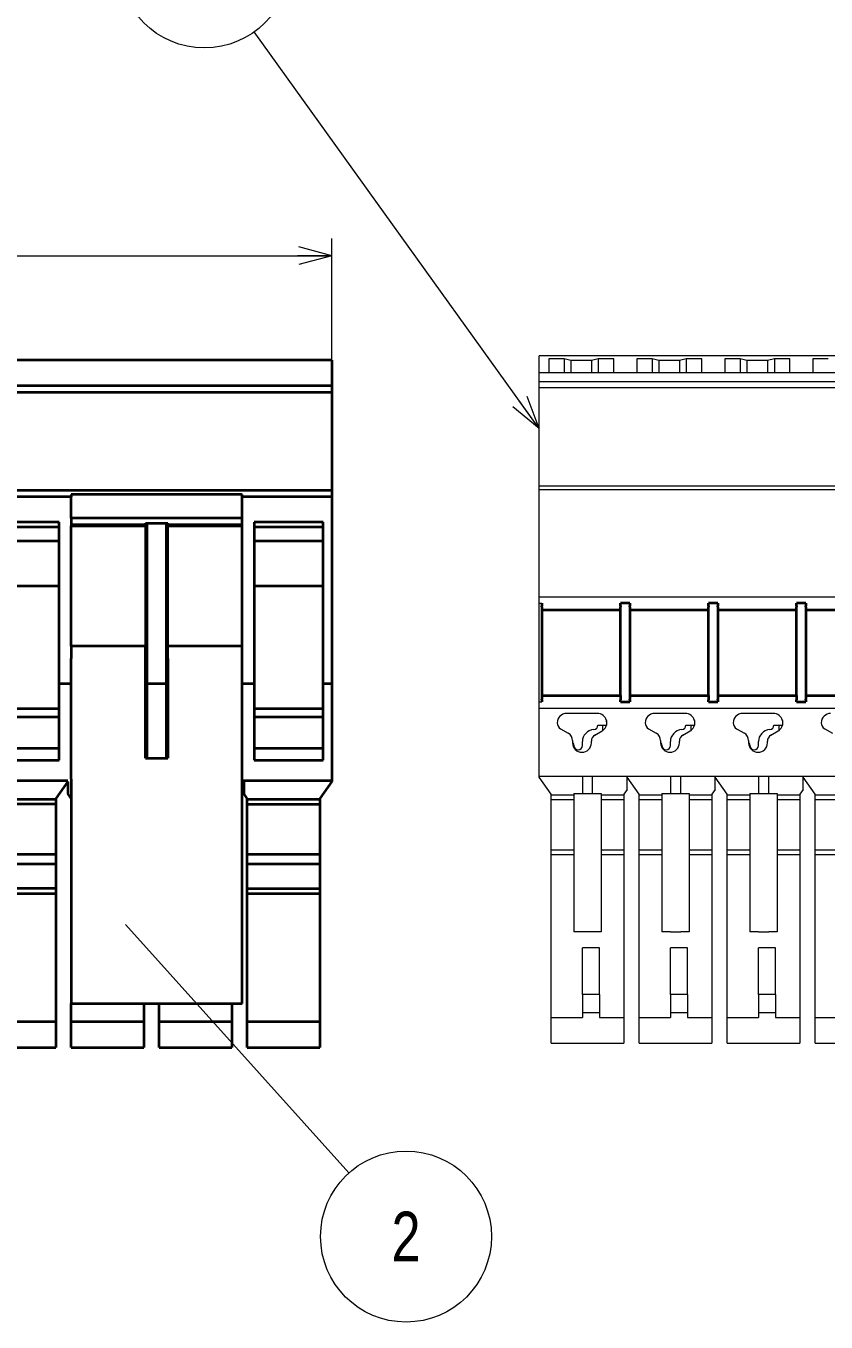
# Model space of a CAD drawing. Header units: millimetres. Extents: x 7 to 413, y 10 to 287.
# Drawn here: x 261 to 307.8, y 99.7 to 175.5 of the extents above; entities that cross this region are included whole.
import ezdxf
from ezdxf.enums import TextEntityAlignment as Align

# ---------------------------------------------------------------- set-up
doc = ezdxf.new("R2010")
doc.units = ezdxf.units.MM
doc.layers.add('1', color=7, linetype='Continuous')
doc.layers.add('GR01_バルーン', color=7, linetype='Continuous')
doc.styles.add('HG丸ｺﾞｼｯｸM-PRO', font='')
doc.styles.get('HG丸ｺﾞｼｯｸM-PRO').set_extended_font_data('HG丸ｺﾞｼｯｸM-PRO')

# ---------------------------------------------------------------- blocks, each defined once
blk = doc.blocks.new('FXTIP_ARROW_S')
at = {"color": 0, "linetype": 'Continuous', "lineweight": -2}
for q in [(-1, 0), (-0.966, 0.259), (-0.966, -0.259)]:
    blk.add_line((0, 0), q, dxfattribs=at)
blk = doc.blocks.new('BLKF034')
at = {"layer": '1', "color": 7, "linetype": 'Continuous', "lineweight": 35}
for p, q in [((278.905, 155.925), (210.959, 155.925)), ((278.905, 155.925), (278.905, 154.431)), ((278.905, 154.431), (210.959, 154.431)), ((210.959, 154.063), (278.905, 154.063)), ((278.905, 154.431), (278.905, 154.063)), ((278.905, 154.063), (278.905, 148.326)), ((210.959, 148.326), (278.905, 148.326)), ((226.309, 147.96), (263.655, 147.96)), ((273.655, 148.08), (263.655, 148.08)), ((263.655, 148.08), (263.655, 147.934)), ((263.655, 146.693), (263.655, 147.934)), ((273.655, 147.934), (273.655, 148.08)), ((273.655, 147.96), (278.905, 147.96)), ((273.655, 146.693), (273.655, 147.934)), ((278.905, 148.326), (278.905, 147.96)), ((278.905, 147.96), (278.905, 137.034)), ((262.955, 146.461), (258.905, 146.461)), ((262.955, 137.034), (262.955, 146.461)), ((273.655, 146.693), (263.655, 146.693)), ((263.655, 146.693), (263.655, 146.321)), ((263.655, 146.321), (268.005, 146.321)), ((263.655, 146.321), (263.655, 146.251)), ((268.005, 146.396), (269.305, 146.396)), ((268.005, 146.321), (268.005, 146.396)), ((268.005, 146.251), (268.005, 146.321)), ((268.105, 137.034), (268.105, 146.396)), ((269.205, 146.396), (269.205, 137.034)), ((269.305, 146.321), (269.305, 146.396)), ((269.305, 146.321), (273.655, 146.321)), ((269.305, 146.251), (269.305, 146.321)), ((273.655, 146.321), (273.655, 146.693)), ((273.655, 146.251), (273.655, 146.321)), ((278.405, 146.461), (274.355, 146.461)), ((274.355, 146.461), (274.355, 137.034)), ((278.405, 137.034), (278.405, 146.461)), ((258.905, 146.179), (262.955, 146.179)), ((263.655, 146.251), (268.005, 146.251)), ((263.655, 139.206), (263.655, 146.251)), ((268.005, 146.251), (268.005, 139.206)), ((268.005, 146.179), (268.105, 146.179)), ((269.205, 146.179), (269.305, 146.179)), ((269.305, 146.251), (273.655, 146.251)), ((269.305, 139.206), (269.305, 146.251)), ((273.655, 139.206), (273.655, 146.251)), ((274.355, 146.179), (278.405, 146.179)), ((258.905, 145.359), (262.955, 145.359)), ((268.005, 145.359), (268.105, 145.359)), ((269.205, 145.359), (269.305, 145.359)), ((274.355, 145.359), (278.405, 145.359)), ((258.905, 142.739), (262.955, 142.739)), ((268.005, 142.739), (268.105, 142.739)), ((269.205, 142.739), (269.305, 142.739)), ((274.355, 142.739), (278.405, 142.739)), ((268.005, 139.206), (263.655, 139.206)), ((263.655, 139.206), (263.655, 138.487)), ((268.005, 138.487), (268.005, 139.206)), ((273.655, 139.206), (269.305, 139.206)), ((269.305, 138.487), (269.305, 139.206)), ((273.655, 138.487), (273.655, 139.206)), ((263.655, 131.427), (263.655, 138.487)), ((268.005, 132.655), (268.005, 138.487)), ((269.305, 138.487), (269.305, 132.655)), ((273.655, 131.427), (273.655, 138.487)), ((262.955, 137.034), (263.655, 137.034)), ((262.955, 135.604), (262.955, 137.034)), ((268.105, 137.034), (269.205, 137.034)), ((268.105, 135.604), (268.105, 137.034)), ((269.205, 137.034), (269.205, 135.604)), ((273.655, 137.034), (274.355, 137.034)), ((274.355, 137.034), (274.355, 135.604)), ((278.405, 137.034), (278.905, 137.034)), ((278.405, 135.604), (278.405, 137.034)), ((278.905, 137.034), (278.905, 135.604)), ((262.955, 135.535), (258.905, 135.535)), ((262.955, 135.05), (258.905, 135.05)), ((262.955, 135.46), (262.955, 135.604)), ((262.955, 132.55), (262.955, 135.46)), ((268.105, 135.535), (268.005, 135.535)), ((268.105, 135.05), (268.005, 135.05)), ((268.105, 135.46), (268.105, 135.604)), ((268.105, 132.655), (268.105, 135.46)), ((269.205, 135.604), (269.205, 135.46)), ((269.305, 135.535), (269.205, 135.535)), ((269.205, 135.46), (269.205, 132.655)), ((269.305, 135.05), (269.205, 135.05)), ((274.355, 135.604), (274.355, 135.46)), ((278.405, 135.535), (274.355, 135.535)), ((274.355, 135.46), (274.355, 132.55)), ((278.405, 135.05), (274.355, 135.05)), ((278.405, 135.46), (278.405, 135.604)), ((278.405, 132.55), (278.405, 135.46)), ((278.905, 135.604), (278.905, 135.46)), ((278.905, 135.46), (278.905, 131.35)), ((258.905, 133.25), (262.955, 133.25)), ((268.005, 133.25), (268.105, 133.25)), ((268.005, 132.655), (269.305, 132.655)), ((269.205, 133.25), (269.305, 133.25)), ((274.355, 133.25), (278.405, 133.25)), ((258.905, 132.55), (262.955, 132.55)), ((274.355, 132.55), (278.405, 132.55)), ((226.309, 131.35), (263.455, 131.35)), ((263.455, 131.3), (262.755, 130.3)), ((263.455, 131.3), (263.455, 130.586)), ((263.655, 131.427), (263.655, 118.702)), ((273.655, 118.702), (273.655, 131.427)), ((273.655, 131.35), (278.905, 131.35)), ((273.755, 131.3), (273.655, 131.157)), ((273.755, 131.3), (273.755, 130.586)), ((278.905, 131.3), (278.205, 130.3)), ((278.905, 131.35), (278.905, 131.3)), ((263.655, 130.3), (263.455, 130.586)), ((273.955, 130.3), (273.755, 130.586)), ((262.755, 130.25), (258.505, 130.25)), ((262.755, 129.967), (258.505, 129.967)), ((262.755, 130.3), (262.755, 130.25)), ((262.755, 130.25), (262.755, 129.967)), ((262.755, 129.967), (262.755, 127.034)), ((273.955, 130.25), (273.955, 130.3)), ((278.205, 130.25), (273.955, 130.25)), ((273.955, 129.967), (273.955, 130.25)), ((273.955, 129.967), (278.205, 129.967)), ((273.955, 127.034), (273.955, 129.967)), ((278.205, 130.3), (278.205, 130.25)), ((278.205, 130.25), (278.205, 129.967)), ((278.205, 129.967), (278.205, 127.034)), ((262.755, 127.034), (258.505, 127.034)), ((262.755, 127.034), (262.755, 126.467)), ((278.205, 127.034), (273.955, 127.034)), ((273.955, 126.467), (273.955, 127.034)), ((278.205, 127.034), (278.205, 126.467)), ((262.755, 126.467), (258.505, 126.467)), ((262.755, 126.467), (262.755, 125.034)), ((278.205, 126.467), (273.955, 126.467)), ((273.955, 125.034), (273.955, 126.467)), ((278.205, 126.467), (278.205, 125.034)), ((262.755, 125.034), (258.505, 125.034)), ((258.505, 124.75), (262.755, 124.75)), ((262.755, 125.034), (262.755, 124.75)), ((262.755, 124.75), (262.755, 117.25)), ((273.955, 125.034), (278.205, 125.034)), ((273.955, 124.75), (273.955, 125.034)), ((273.955, 124.75), (278.205, 124.75)), ((273.955, 117.25), (273.955, 124.75)), ((278.205, 125.034), (278.205, 124.75)), ((278.205, 124.75), (278.205, 117.25)), ((263.655, 118.702), (263.655, 118.32)), ((263.655, 118.32), (273.655, 118.32)), ((263.655, 117.25), (263.655, 118.32)), ((267.905, 118.32), (267.905, 117.25)), ((268.805, 117.25), (268.805, 118.32)), ((273.055, 118.32), (273.055, 117.25)), ((273.655, 118.32), (273.655, 118.702)), ((262.755, 117.25), (258.505, 117.25)), ((262.755, 117.25), (262.755, 115.75)), ((267.905, 117.25), (263.655, 117.25)), ((263.655, 115.75), (263.655, 117.25)), ((267.905, 117.25), (267.905, 115.75)), ((273.055, 117.25), (268.805, 117.25)), ((268.805, 115.75), (268.805, 117.25)), ((273.055, 117.25), (273.055, 115.75)), ((278.205, 117.25), (273.955, 117.25)), ((273.955, 115.75), (273.955, 117.25)), ((278.205, 117.25), (278.205, 115.75)), ((258.505, 115.75), (262.755, 115.75)), ((263.655, 115.75), (267.905, 115.75)), ((268.805, 115.75), (273.055, 115.75)), ((273.955, 115.75), (278.205, 115.75))]:
    blk.add_line(p, q, dxfattribs=at)
blk = doc.blocks.new('FXTIP_ARROW_E')
at = {"color": 0, "linetype": 'Continuous', "lineweight": -2}
for q in [(-1, 0), (-0.966, 0.259), (-0.966, -0.259)]:
    blk.add_line((0, 0), q, dxfattribs=at)
blk = doc.blocks.new('BLKF058')
at = {"layer": '1', "color": 7, "linetype": 'Continuous', "lineweight": 13}
for p, q in [((293.064, 130.599), (293.064, 122.499)), ((293.064, 130.599), (293.564, 130.599)), ((293.564, 130.599), (294.164, 130.599)), ((294.164, 130.599), (294.664, 130.599)), ((294.664, 130.599), (294.664, 122.499)), ((293.564, 122.499), (293.064, 122.499)), ((294.164, 122.499), (293.564, 122.499)), ((294.664, 122.499), (294.164, 122.499))]:
    blk.add_line(p, q, dxfattribs=at)
blk = doc.blocks.new('BLKF060')
at = {"layer": '1', "color": 7, "linetype": 'Continuous', "lineweight": 13}
for p, q in [((303.364, 130.599), (303.364, 122.499)), ((303.364, 130.599), (303.864, 130.599)), ((303.864, 130.599), (304.464, 130.599)), ((304.464, 130.599), (304.964, 130.599)), ((304.964, 130.599), (304.964, 122.499)), ((303.864, 122.499), (303.364, 122.499)), ((303.864, 122.499), (304.464, 122.499)), ((304.964, 122.499), (304.464, 122.499))]:
    blk.add_line(p, q, dxfattribs=at)
blk = doc.blocks.new('BLKF064')
at = {"layer": '1', "color": 7, "linetype": 'Continuous', "lineweight": 13}
for p, q in [((298.214, 130.599), (298.214, 122.499)), ((298.214, 130.599), (298.714, 130.599)), ((298.714, 130.599), (299.314, 130.599)), ((299.314, 130.599), (299.814, 130.599)), ((299.814, 130.599), (299.814, 122.499)), ((298.714, 122.499), (298.214, 122.499)), ((298.714, 122.499), (299.314, 122.499)), ((299.814, 122.499), (299.314, 122.499))]:
    blk.add_line(p, q, dxfattribs=at)
blk = doc.blocks.new('BLKF065')
at = {"layer": '1', "color": 7, "linetype": 'Continuous', "lineweight": 13}
for p, q in [((291.039, 155.199), (291.039, 156.174)), ((357.989, 156.174), (291.039, 156.174)), ((292.494, 156.012), (291.594, 156.012)), ((291.594, 156.012), (291.594, 155.199)), ((292.494, 156.012), (292.494, 155.199)), ((292.894, 155.904), (292.494, 156.012)), ((292.894, 155.904), (292.894, 155.199)), ((294.094, 155.904), (292.894, 155.904)), ((294.494, 156.012), (294.094, 155.904)), ((294.094, 155.904), (294.094, 155.199)), ((294.494, 156.012), (294.494, 155.199)), ((295.394, 156.012), (294.494, 156.012)), ((295.394, 155.199), (295.394, 156.012)), ((296.744, 156.012), (296.744, 155.199)), ((297.644, 156.012), (296.744, 156.012)), ((298.044, 155.904), (297.644, 156.012)), ((297.644, 156.012), (297.644, 155.199)), ((299.244, 155.904), (298.044, 155.904)), ((298.044, 155.904), (298.044, 155.199)), ((299.644, 156.012), (299.244, 155.904)), ((299.244, 155.904), (299.244, 155.199)), ((300.544, 156.012), (299.644, 156.012)), ((299.644, 156.012), (299.644, 155.199)), ((300.544, 155.199), (300.544, 156.012)), ((301.894, 156.012), (301.894, 155.199)), ((302.794, 156.012), (301.894, 156.012)), ((303.194, 155.904), (302.794, 156.012)), ((302.794, 156.012), (302.794, 155.199)), ((304.394, 155.904), (303.194, 155.904)), ((303.194, 155.904), (303.194, 155.199)), ((304.794, 156.012), (304.394, 155.904)), ((304.394, 155.904), (304.394, 155.199)), ((305.694, 156.012), (304.794, 156.012)), ((304.794, 156.012), (304.794, 155.199)), ((305.694, 155.199), (305.694, 156.012)), ((307.044, 156.012), (307.044, 155.199)), ((307.944, 156.012), (307.044, 156.012)), ((291.039, 155.199), (291.594, 155.199)), ((291.039, 154.691), (291.039, 155.199)), ((291.039, 154.489), (291.039, 154.691)), ((291.039, 154.691), (357.989, 154.691)), ((291.594, 155.199), (295.394, 155.199)), ((295.394, 155.199), (296.744, 155.199)), ((296.744, 155.199), (300.544, 155.199)), ((300.544, 155.199), (301.894, 155.199)), ((301.894, 155.199), (305.694, 155.199)), ((305.694, 155.199), (307.044, 155.199)), ((307.044, 155.199), (310.844, 155.199)), ((291.039, 154.323), (291.039, 154.489)), ((291.039, 154.323), (357.989, 154.323)), ((291.039, 148.586), (291.039, 154.323)), ((291.039, 148.368), (291.039, 148.586)), ((291.039, 148.586), (357.989, 148.586)), ((291.039, 148.117), (291.039, 148.368)), ((291.039, 148.368), (357.989, 148.368)), ((291.039, 148.099), (291.039, 148.117)), ((291.039, 142.09), (291.039, 148.099)), ((291.039, 142.09), (357.989, 142.09)), ((291.039, 141.999), (291.039, 142.09)), ((291.039, 141.727), (291.039, 141.999)), ((291.039, 141.727), (291.194, 141.727)), ((291.039, 135.946), (291.039, 141.727)), ((295.794, 141.727), (296.344, 141.727)), ((300.944, 141.727), (301.494, 141.727)), ((306.094, 141.727), (306.644, 141.727)), ((291.039, 135.674), (291.039, 135.946)), ((291.039, 135.946), (291.194, 135.946)), ((291.039, 135.583), (291.039, 135.674)), ((295.794, 135.946), (296.344, 135.946)), ((300.944, 135.946), (301.494, 135.946)), ((306.094, 135.946), (306.644, 135.946)), ((291.039, 131.599), (291.039, 135.583)), ((291.039, 135.583), (357.989, 135.583)), ((294.439, 135.274), (292.639, 135.274)), ((299.589, 135.274), (297.789, 135.274)), ((304.739, 135.274), (302.939, 135.274)), ((292.289, 134.378), (292.739, 134.118)), ((294.289, 134.002), (294.714, 134.248)), ((294.463, 134.589), (294.769, 134.589)), ((294.769, 134.589), (294.969, 134.589)), ((294.969, 134.871), (294.969, 134.589)), ((294.969, 134.589), (294.972, 134.589)), ((297.439, 134.378), (297.889, 134.118)), ((299.439, 134.002), (299.864, 134.248)), ((299.613, 134.589), (299.919, 134.589)), ((299.919, 134.589), (300.119, 134.589)), ((300.119, 134.871), (300.119, 134.589)), ((300.119, 134.589), (300.122, 134.589)), ((302.589, 134.378), (303.039, 134.118)), ((304.589, 134.002), (305.014, 134.248)), ((304.763, 134.589), (305.069, 134.589)), ((305.069, 134.589), (305.269, 134.589)), ((305.269, 134.871), (305.269, 134.589)), ((305.269, 134.589), (305.272, 134.589)), ((307.739, 134.378), (308.189, 134.118)), ((292.989, 133.685), (292.989, 133.584)), ((292.989, 133.584), (292.989, 133.551)), ((293.064, 133.428), (293.064, 133.404)), ((293.564, 133.404), (293.564, 133.628)), ((294.089, 133.551), (294.089, 133.656)), ((298.139, 133.685), (298.139, 133.584)), ((298.139, 133.584), (298.139, 133.551)), ((298.214, 133.428), (298.214, 133.404)), ((298.714, 133.404), (298.714, 133.628)), ((299.239, 133.551), (299.239, 133.656)), ((303.289, 133.685), (303.289, 133.584)), ((303.289, 133.584), (303.289, 133.551)), ((303.364, 133.428), (303.364, 133.404)), ((303.864, 133.404), (303.864, 133.628)), ((304.389, 133.551), (304.389, 133.656)), ((291.039, 131.549), (291.039, 131.599)), ((291.039, 131.599), (293.564, 131.599)), ((291.739, 130.549), (291.039, 131.549)), ((293.564, 131.599), (294.164, 131.599)), ((293.564, 131.599), (293.564, 130.599)), ((294.164, 131.599), (298.714, 131.599)), ((294.164, 130.599), (294.164, 131.599)), ((296.189, 130.835), (296.189, 131.549)), ((296.889, 130.549), (296.189, 131.549)), ((298.714, 131.599), (299.314, 131.599)), ((298.714, 131.599), (298.714, 130.599)), ((299.314, 130.599), (299.314, 131.599)), ((299.314, 131.599), (303.864, 131.599)), ((301.339, 130.835), (301.339, 131.549)), ((302.039, 130.549), (301.339, 131.549)), ((303.864, 131.599), (304.464, 131.599)), ((303.864, 131.599), (303.864, 130.599)), ((304.464, 130.599), (304.464, 131.599)), ((304.464, 131.599), (309.014, 131.599)), ((306.489, 130.835), (306.489, 131.549)), ((307.189, 130.549), (306.489, 131.549)), ((291.739, 130.499), (291.739, 130.549)), ((291.739, 130.215), (291.739, 130.499)), ((293.064, 130.499), (291.739, 130.499)), ((293.564, 130.599), (294.164, 130.599)), ((295.989, 130.499), (294.664, 130.499)), ((296.189, 130.835), (295.989, 130.549)), ((295.989, 130.549), (295.989, 130.499)), ((295.989, 130.499), (295.989, 130.215)), ((296.889, 130.499), (296.889, 130.549)), ((298.214, 130.499), (296.889, 130.499)), ((296.889, 130.215), (296.889, 130.499)), ((298.714, 130.599), (299.314, 130.599)), ((301.139, 130.499), (299.814, 130.499)), ((301.339, 130.835), (301.139, 130.549)), ((301.139, 130.549), (301.139, 130.499)), ((301.139, 130.499), (301.139, 130.215)), ((302.039, 130.499), (302.039, 130.549)), ((302.039, 130.215), (302.039, 130.499)), ((303.364, 130.499), (302.039, 130.499)), ((303.864, 130.599), (304.464, 130.599)), ((306.289, 130.499), (304.964, 130.499)), ((306.489, 130.835), (306.289, 130.549)), ((306.289, 130.549), (306.289, 130.499)), ((306.289, 130.499), (306.289, 130.215)), ((307.189, 130.499), (307.189, 130.549)), ((307.189, 130.215), (307.189, 130.499)), ((308.514, 130.499), (307.189, 130.499)), ((293.064, 130.215), (291.739, 130.215)), ((291.739, 127.283), (291.739, 130.215)), ((295.989, 130.215), (294.664, 130.215)), ((295.989, 130.215), (295.989, 127.283)), ((298.214, 130.215), (296.889, 130.215)), ((296.889, 127.283), (296.889, 130.215)), ((301.139, 130.215), (299.814, 130.215)), ((301.139, 130.215), (301.139, 127.283)), ((302.039, 127.283), (302.039, 130.215)), ((303.364, 130.215), (302.039, 130.215)), ((306.289, 130.215), (304.964, 130.215)), ((306.289, 130.215), (306.289, 127.283)), ((307.189, 127.283), (307.189, 130.215)), ((308.514, 130.215), (307.189, 130.215)), ((293.064, 127.283), (291.739, 127.283)), ((291.739, 126.999), (291.739, 127.283)), ((291.739, 117.499), (291.739, 126.999)), ((293.064, 126.999), (291.739, 126.999)), ((295.989, 127.283), (294.664, 127.283)), ((295.989, 126.999), (294.664, 126.999)), ((295.989, 127.283), (295.989, 126.999)), ((295.989, 126.999), (295.989, 117.499)), ((296.889, 126.999), (296.889, 127.283)), ((298.214, 127.283), (296.889, 127.283)), ((296.889, 117.499), (296.889, 126.999)), ((298.214, 126.999), (296.889, 126.999)), ((301.139, 127.283), (299.814, 127.283)), ((301.139, 126.999), (299.814, 126.999)), ((301.139, 127.283), (301.139, 126.999)), ((301.139, 126.999), (301.139, 117.499)), ((302.039, 126.999), (302.039, 127.283)), ((303.364, 127.283), (302.039, 127.283)), ((302.039, 117.499), (302.039, 126.999)), ((303.364, 126.999), (302.039, 126.999)), ((306.289, 127.283), (304.964, 127.283)), ((306.289, 126.999), (304.964, 126.999)), ((306.289, 127.283), (306.289, 126.999)), ((306.289, 126.999), (306.289, 117.499)), ((307.189, 126.999), (307.189, 127.283)), ((308.514, 127.283), (307.189, 127.283)), ((307.189, 117.499), (307.189, 126.999)), ((308.514, 126.999), (307.189, 126.999)), ((294.164, 122.499), (293.564, 122.499)), ((298.714, 122.499), (299.314, 122.499)), ((303.864, 122.499), (304.464, 122.499)), ((293.564, 118.837), (293.564, 121.569)), ((294.564, 121.569), (293.564, 121.569)), ((294.564, 118.837), (294.564, 121.569)), ((298.714, 118.837), (298.714, 121.569)), ((299.714, 121.569), (298.714, 121.569)), ((299.714, 118.837), (299.714, 121.569)), ((303.864, 118.837), (303.864, 121.569)), ((304.864, 121.569), (303.864, 121.569)), ((304.864, 118.837), (304.864, 121.569)), ((293.564, 118.837), (293.564, 117.763)), ((294.564, 118.837), (294.564, 117.763)), ((298.714, 118.837), (298.714, 117.763)), ((299.714, 118.837), (299.714, 117.763)), ((303.864, 118.837), (303.864, 117.763)), ((304.864, 118.837), (304.864, 117.763)), ((291.739, 115.999), (291.739, 117.499)), ((291.739, 117.499), (293.564, 117.499)), ((293.564, 117.763), (293.564, 117.499)), ((294.564, 117.763), (294.564, 117.499)), ((294.564, 117.499), (295.989, 117.499)), ((295.989, 117.499), (295.989, 115.999)), ((296.889, 115.999), (296.889, 117.499)), ((296.889, 117.499), (298.714, 117.499)), ((298.714, 117.763), (298.714, 117.499)), ((299.714, 117.763), (299.714, 117.499)), ((299.714, 117.499), (301.139, 117.499)), ((301.139, 117.499), (301.139, 115.999)), ((302.039, 115.999), (302.039, 117.499)), ((302.039, 117.499), (303.864, 117.499)), ((303.864, 117.763), (303.864, 117.499)), ((304.864, 117.763), (304.864, 117.499)), ((304.864, 117.499), (306.289, 117.499)), ((306.289, 117.499), (306.289, 115.999)), ((307.189, 115.999), (307.189, 117.499)), ((307.189, 117.499), (309.014, 117.499)), ((291.739, 115.999), (295.989, 115.999)), ((296.889, 115.999), (301.139, 115.999)), ((302.039, 115.999), (306.289, 115.999)), ((307.189, 115.999), (311.439, 115.999))]:
    blk.add_line(p, q, dxfattribs=at)
at = {"layer": '1', "color": 2, "linetype": 'Continuous', "lineweight": 13}
for p, q in [((294.769, 134.284), (294.769, 134.589)), ((299.919, 134.284), (299.919, 134.589)), ((305.069, 134.284), (305.069, 134.589)), ((294.564, 118.837), (293.564, 118.837)), ((299.714, 118.837), (298.714, 118.837)), ((304.864, 118.837), (303.864, 118.837)), ((294.564, 117.763), (293.564, 117.763)), ((299.714, 117.763), (298.714, 117.763)), ((304.864, 117.763), (303.864, 117.763))]:
    blk.add_line(p, q, dxfattribs=at)
at = {"layer": '1', "color": 7, "linetype": 'Continuous', "lineweight": 13}
for centre, radius, start, end in [((292.639, 134.724), 0.55, 90, 180), ((294.439, 134.724), 0.55, 15.49873, 90), ((297.789, 134.724), 0.55, 90, 180), ((299.589, 134.724), 0.55, 15.49873, 90), ((302.939, 134.724), 0.55, 90, 180), ((304.739, 134.724), 0.55, 15.49873, 90), ((308.089, 134.724), 0.55, 90, 180), ((292.489, 134.724), 0.4, 180, 240), ((294.264, 133.628), 0.7, 93.01696, 180), ((294.214, 134.577), 0.25, 273.01696, 2.79103), ((294.439, 134.724), 0.55, 300, 306.8699), ((294.439, 134.724), 0.55, 306.8699, 345.79134), ((294.439, 134.724), 0.55, 345.79134, 15.49873), ((297.639, 134.724), 0.4, 180, 240), ((299.414, 133.628), 0.7, 93.01696, 180), ((299.364, 134.577), 0.25, 273.01696, 2.79103), ((299.589, 134.724), 0.55, 300, 306.8699), ((299.589, 134.724), 0.55, 306.8699, 345.79134), ((299.589, 134.724), 0.55, 345.79134, 15.49873), ((302.789, 134.724), 0.4, 180, 240), ((304.564, 133.628), 0.7, 93.01696, 180), ((304.514, 134.577), 0.25, 273.01696, 2.79103), ((304.739, 134.724), 0.55, 300, 306.8699), ((304.739, 134.724), 0.55, 306.8699, 345.79134), ((304.739, 134.724), 0.55, 345.79134, 15.49873), ((307.939, 134.724), 0.4, 180, 240), ((292.489, 133.685), 0.5, 0, 60), ((292.864, 133.428), 0.2, 0, 51.31781), ((293.539, 133.551), 0.55, 180, 0), ((293.314, 133.404), 0.25, 180, 0), ((294.489, 133.656), 0.4, 120, 180), ((297.639, 133.685), 0.5, 0, 60), ((298.014, 133.428), 0.2, 0, 51.31781), ((298.689, 133.551), 0.55, 180, 0), ((298.464, 133.404), 0.25, 180, 0), ((299.639, 133.656), 0.4, 120, 180), ((302.789, 133.685), 0.5, 0, 60), ((303.164, 133.428), 0.2, 0, 51.31781), ((303.839, 133.551), 0.55, 180, 0), ((303.614, 133.404), 0.25, 180, 0), ((304.789, 133.656), 0.4, 120, 180)]:
    blk.add_arc(centre, radius, start, end, dxfattribs=at)
blk = doc.blocks.new('BLKF052')
at = {"layer": '1', "color": 7, "linetype": 'Continuous', "lineweight": 13}
for name in ['BLKF065', 'BLKF058', 'BLKF064', 'BLKF060']:
    blk.add_blockref(name, (0, 0), dxfattribs=at)
blk = doc.blocks.new('BLKF051')
at = {"layer": '1', "color": 7, "linetype": 'Continuous', "lineweight": 35}
for p, q in [((291.194, 141.727), (291.194, 141.564)), ((295.794, 141.564), (295.794, 141.727)), ((296.344, 141.727), (295.794, 141.727)), ((296.344, 141.727), (296.344, 141.564)), ((300.944, 141.564), (300.944, 141.727)), ((301.494, 141.727), (300.944, 141.727)), ((301.494, 141.727), (301.494, 141.564)), ((306.094, 141.564), (306.094, 141.727)), ((306.644, 141.727), (306.094, 141.727)), ((306.644, 141.727), (306.644, 141.564)), ((291.194, 141.514), (291.194, 141.564)), ((291.194, 141.514), (291.194, 141.314)), ((295.794, 141.314), (291.194, 141.314)), ((291.194, 141.314), (291.194, 136.314)), ((295.794, 141.564), (295.794, 141.514)), ((295.794, 141.314), (295.794, 141.514)), ((295.794, 136.314), (295.794, 141.314)), ((296.344, 141.514), (296.344, 141.564)), ((296.344, 141.514), (296.344, 141.314)), ((300.944, 141.314), (296.344, 141.314)), ((296.344, 141.314), (296.344, 136.314)), ((300.944, 141.564), (300.944, 141.514)), ((300.944, 141.314), (300.944, 141.514)), ((300.944, 136.314), (300.944, 141.314)), ((301.494, 141.514), (301.494, 141.564)), ((301.494, 141.514), (301.494, 141.314)), ((306.094, 141.314), (301.494, 141.314)), ((301.494, 141.314), (301.494, 136.314)), ((306.094, 141.564), (306.094, 141.514)), ((306.094, 141.314), (306.094, 141.514)), ((306.094, 136.314), (306.094, 141.314)), ((306.644, 141.514), (306.644, 141.564)), ((306.644, 141.514), (306.644, 141.314)), ((311.244, 141.314), (306.644, 141.314)), ((306.644, 141.314), (306.644, 136.314)), ((291.194, 136.314), (295.794, 136.314)), ((291.194, 136.314), (291.194, 136.114)), ((291.194, 136.064), (291.194, 136.114)), ((291.194, 136.064), (291.194, 135.946)), ((295.794, 136.314), (295.794, 136.114)), ((295.794, 136.114), (295.794, 136.064)), ((295.794, 136.114), (295.794, 136.064)), ((295.794, 135.946), (295.794, 136.064)), ((295.794, 135.946), (296.344, 135.946)), ((296.344, 136.314), (300.944, 136.314)), ((296.344, 136.314), (296.344, 136.114)), ((296.344, 136.064), (296.344, 136.114)), ((296.344, 136.064), (296.344, 135.946)), ((300.944, 136.314), (300.944, 136.114)), ((300.944, 136.114), (300.944, 136.064)), ((300.944, 135.946), (300.944, 136.064)), ((300.944, 135.946), (301.494, 135.946)), ((301.494, 136.314), (306.094, 136.314)), ((301.494, 136.314), (301.494, 136.114)), ((301.494, 136.064), (301.494, 136.114)), ((301.494, 136.064), (301.494, 135.946)), ((306.094, 136.314), (306.094, 136.114)), ((306.094, 136.114), (306.094, 136.064)), ((306.094, 135.946), (306.094, 136.064)), ((306.094, 135.946), (306.644, 135.946)), ((306.644, 136.314), (311.244, 136.314)), ((306.644, 136.314), (306.644, 136.114)), ((306.644, 136.064), (306.644, 136.114)), ((306.644, 136.064), (306.644, 135.946))]:
    blk.add_line(p, q, dxfattribs=at)
at = {"layer": '1', "color": 7, "linetype": 'Continuous', "lineweight": 13}
blk.add_blockref('BLKF052', (0, 0), dxfattribs=at)

msp = doc.modelspace()

# ---------------------------------------------------------------- linework, layer by layer
at = {"layer": 'GR01_バルーン', "color": 7, "linetype": 'Continuous', "lineweight": 13}
for p, q in [((291.039, 151.936), (274.367, 175.123)), ((278.905, 155.063), (278.905, 163.037)), ((210.959, 162.037), (278.905, 162.037)), ((266.833, 122.941), (279.902, 108.407))]:
    msp.add_line(p, q, dxfattribs=at)
for centre in [(271.448, 179.182), (283.246, 104.689)]:
    msp.add_circle(centre, 5, dxfattribs=at)

# ---------------------------------------------------------------- block references
at = {"layer": '1', "color": 7, "linetype": 'Continuous', "lineweight": 35}
for name in ['BLKF051', 'BLKF034']:
    msp.add_blockref(name, (0, 0), dxfattribs=at)
at = {"layer": 'GR01_バルーン', "color": 7, "linetype": 'Continuous', "lineweight": 13, "xscale": 2, "yscale": 2}
for name, p, rotation in [('FXTIP_ARROW_E', (278.905, 162.037), 360), ('FXTIP_ARROW_S', (291.039, 151.936), 305.7169982860545)]:
    msp.add_blockref(name, p, dxfattribs=dict(at, rotation=rotation))

# ---------------------------------------------------------------- texts
at = {"layer": 'GR01_バルーン', "color": 7, "linetype": 'Continuous', "lineweight": 13, "style": 'HG丸ｺﾞｼｯｸM-PRO', "width": 0.784542}
msp.add_text('2', height=2.909, rotation=0, dxfattribs=at).set_placement((283.246, 104.689), align=Align.MIDDLE_CENTER)

doc.saveas('drawing.dxf')
